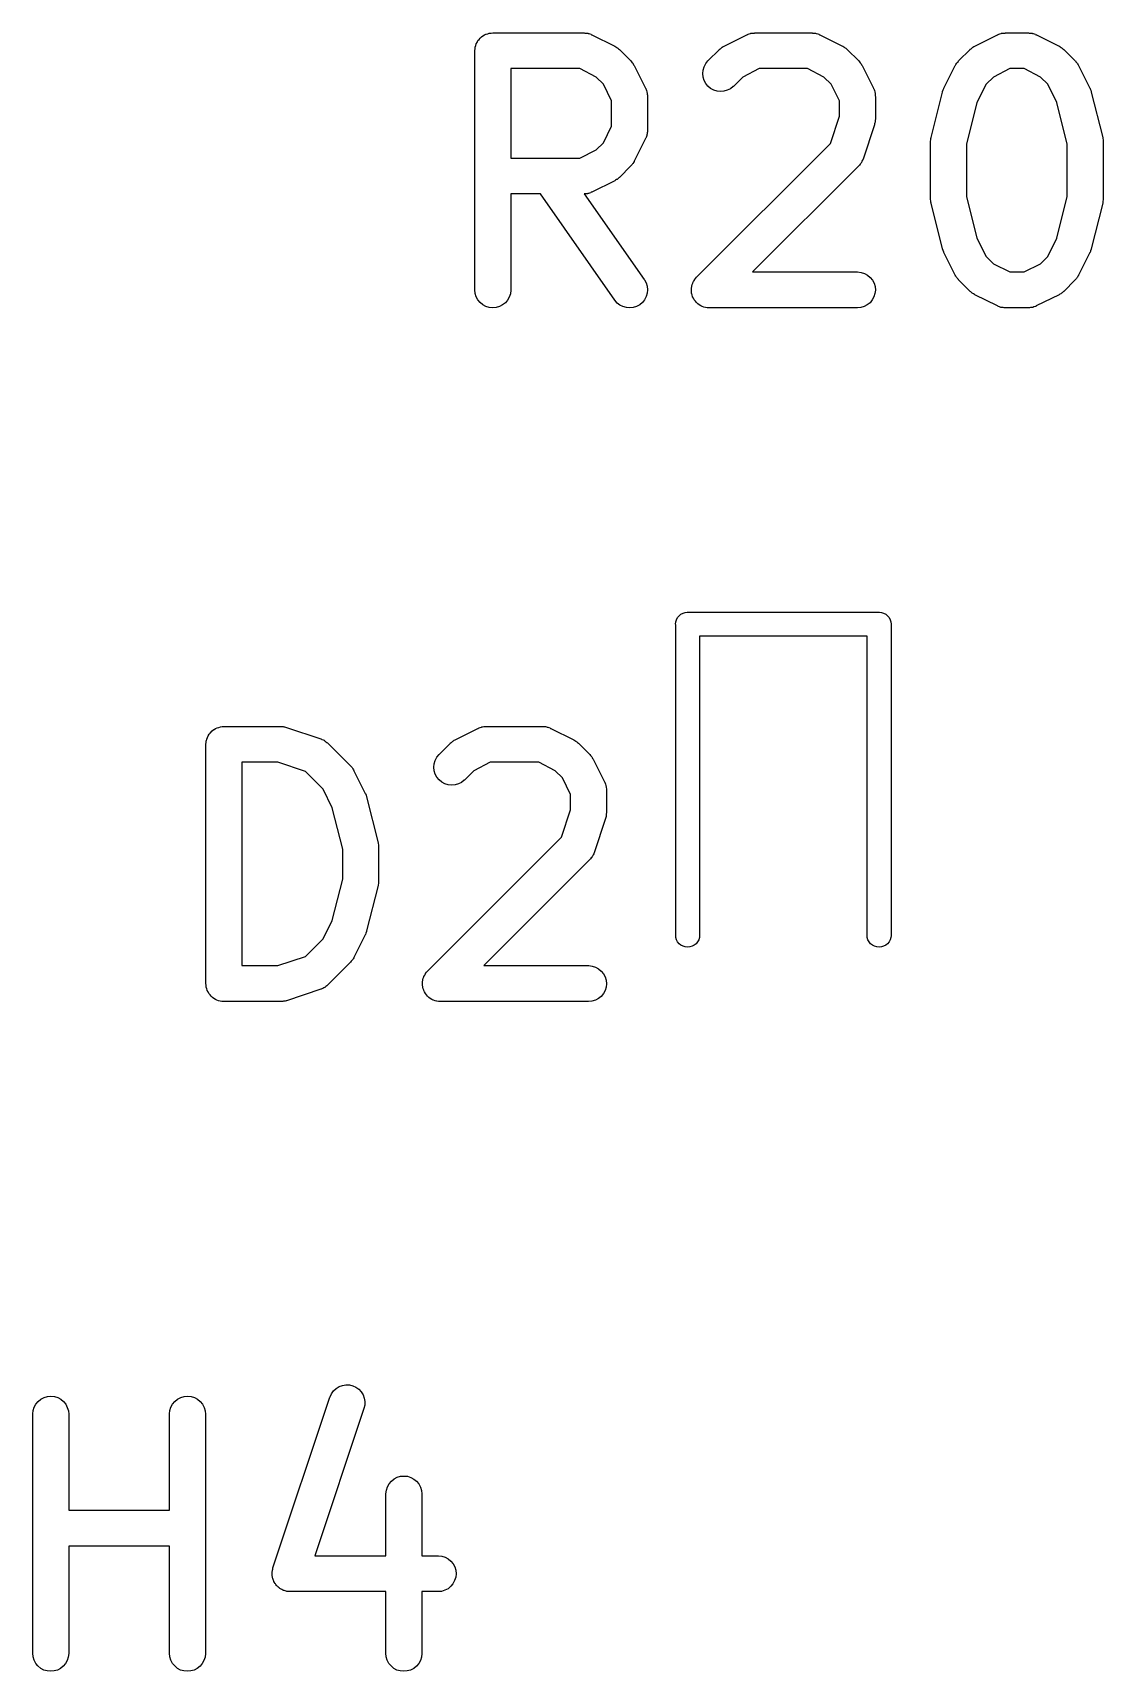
# Model space of a CAD drawing. Extents: x 40 to 70, y -130 to -60.
# Drawn here: x 44.16 to 48.64, y -121.43 to -114.58 of the extents above; entities that cross this region are included whole.
import ezdxf

# ---------------------------------------------------------------- set-up
doc = ezdxf.new("R2010")
doc.units = 0
doc.layers.add('BLACK', color=7, linetype='CONTINUOUS')

msp = doc.modelspace()

# ---------------------------------------------------------------- linework, layer by layer
at = {"layer": 'BLACK', "linetype": 'CONTINUOUS'}
for p, q in [((46.0284, -114.605), (46.0329, -114.599)), ((46.0329, -114.599), (46.0331, -114.599)), ((46.0331, -114.599), (46.0332, -114.599)), ((46.0332, -114.599), (46.0387, -114.594)), ((46.0387, -114.594), (46.0442, -114.59)), ((46.0442, -114.59), (46.0444, -114.59)), ((46.0444, -114.59), (46.0446, -114.59)), ((46.0446, -114.59), (46.0509, -114.586)), ((46.0509, -114.586), (46.0571, -114.583)), ((46.0571, -114.583), (46.0574, -114.583)), ((46.0574, -114.583), (46.0576, -114.583)), ((46.0576, -114.583), (46.0644, -114.581)), ((46.0644, -114.581), (46.0711, -114.579)), ((46.0711, -114.579), (46.0714, -114.579)), ((46.0714, -114.579), (46.0717, -114.579)), ((46.0717, -114.579), (46.0787, -114.578)), ((46.0787, -114.578), (46.0857, -114.577)), ((46.0857, -114.577), (46.4667, -114.577)), ((46.4667, -114.577), (46.4677, -114.577)), ((46.4677, -114.577), (46.4699, -114.578)), ((46.4699, -114.578), (46.4721, -114.578)), ((46.4721, -114.578), (46.4772, -114.578)), ((46.4772, -114.578), (46.4823, -114.579)), ((46.4823, -114.579), (46.4844, -114.58)), ((46.4844, -114.58), (46.4865, -114.58)), ((46.4865, -114.58), (46.4913, -114.582)), ((46.4913, -114.582), (46.4962, -114.583)), ((46.4962, -114.583), (46.4981, -114.585)), ((46.4981, -114.585), (46.5002, -114.585)), ((46.5002, -114.585), (46.5954, -114.633)), ((47.0522, -114.633), (47.1474, -114.585)), ((47.1474, -114.585), (47.1484, -114.585)), ((47.1484, -114.585), (47.1504, -114.584)), ((47.1504, -114.584), (47.1524, -114.583)), ((47.1524, -114.583), (47.1573, -114.582)), ((47.1573, -114.582), (47.1621, -114.58)), ((47.1621, -114.58), (47.1643, -114.579)), ((47.1643, -114.579), (47.1664, -114.579)), ((47.1664, -114.579), (47.1715, -114.578)), ((47.1715, -114.578), (47.1765, -114.578)), ((47.1765, -114.578), (47.1788, -114.578)), ((47.1788, -114.578), (47.181, -114.577)), ((47.181, -114.577), (47.419, -114.577)), ((47.419, -114.577), (47.4201, -114.577)), ((47.4201, -114.577), (47.4223, -114.578)), ((47.4223, -114.578), (47.4245, -114.578)), ((47.4245, -114.578), (47.4296, -114.578)), ((47.4296, -114.578), (47.4346, -114.579)), ((47.4346, -114.579), (47.4367, -114.58)), ((47.4367, -114.58), (47.4389, -114.58)), ((47.4389, -114.58), (47.4437, -114.582)), ((47.4437, -114.582), (47.4486, -114.583)), ((47.4486, -114.583), (47.4505, -114.585)), ((47.4505, -114.585), (47.4526, -114.585)), ((47.4526, -114.585), (47.5478, -114.633)), ((48.0998, -114.633), (48.195, -114.585)), ((48.195, -114.585), (48.196, -114.585)), ((48.196, -114.585), (48.198, -114.584)), ((48.198, -114.584), (48.2, -114.583)), ((48.2, -114.583), (48.2049, -114.582)), ((48.2049, -114.582), (48.2097, -114.58)), ((48.2097, -114.58), (48.2119, -114.579)), ((48.2119, -114.579), (48.214, -114.579)), ((48.214, -114.579), (48.2191, -114.578)), ((48.2191, -114.578), (48.2242, -114.578)), ((48.2242, -114.578), (48.2264, -114.578)), ((48.2264, -114.578), (48.2286, -114.577)), ((48.2286, -114.577), (48.3238, -114.577)), ((48.3238, -114.577), (48.3249, -114.577)), ((48.3249, -114.577), (48.3271, -114.578)), ((48.3271, -114.578), (48.3293, -114.578)), ((48.3293, -114.578), (48.3343, -114.578)), ((48.3343, -114.578), (48.3394, -114.579)), ((48.3394, -114.579), (48.3415, -114.58)), ((48.3415, -114.58), (48.3437, -114.58)), ((48.3437, -114.58), (48.3485, -114.582)), ((48.3485, -114.582), (48.3534, -114.583)), ((48.3534, -114.583), (48.3553, -114.585)), ((48.3553, -114.585), (48.3574, -114.585)), ((48.3574, -114.585), (48.4526, -114.633)), ((46.0107, -114.651), (46.0115, -114.644)), ((46.0107, -114.652), (46.0107, -114.651)), ((46.0107, -115.652), (46.0107, -114.652)), ((46.0107, -114.652), (46.0107, -114.652)), ((46.0107, -114.652), (46.0107, -114.652)), ((46.0107, -114.652), (46.0107, -114.652)), ((46.0115, -114.644), (46.0122, -114.637)), ((46.0122, -114.637), (46.0123, -114.637)), ((46.0123, -114.637), (46.0124, -114.637)), ((46.0124, -114.637), (46.0145, -114.63)), ((46.0145, -114.63), (46.0166, -114.623)), ((46.0166, -114.623), (46.0167, -114.623)), ((46.0167, -114.623), (46.0168, -114.623)), ((46.0168, -114.623), (46.0202, -114.617)), ((46.0202, -114.617), (46.0235, -114.61)), ((46.0235, -114.61), (46.0237, -114.61)), ((46.0237, -114.61), (46.0238, -114.61)), ((46.0238, -114.61), (46.0284, -114.605)), ((46.5954, -114.633), (46.5964, -114.633)), ((46.5964, -114.633), (46.5999, -114.636)), ((46.5999, -114.636), (46.6036, -114.638)), ((46.6036, -114.638), (46.606, -114.64)), ((46.606, -114.64), (46.6087, -114.641)), ((46.6087, -114.641), (46.6117, -114.644)), ((46.6117, -114.644), (46.6149, -114.647)), ((46.6149, -114.647), (46.6626, -114.695)), ((46.9851, -114.695), (47.0327, -114.647)), ((47.0327, -114.647), (47.0334, -114.646)), ((47.0334, -114.646), (47.0367, -114.644)), ((47.0367, -114.644), (47.0398, -114.641)), ((47.0398, -114.641), (47.0424, -114.639)), ((47.0424, -114.639), (47.0449, -114.637)), ((47.0449, -114.637), (47.0486, -114.635)), ((47.0486, -114.635), (47.0522, -114.633)), ((47.5478, -114.633), (47.5488, -114.633)), ((47.5488, -114.633), (47.5523, -114.636)), ((47.5523, -114.636), (47.556, -114.638)), ((47.556, -114.638), (47.5584, -114.64)), ((47.5584, -114.64), (47.561, -114.641)), ((47.561, -114.641), (47.5641, -114.644)), ((47.5641, -114.644), (47.5673, -114.647)), ((47.5673, -114.647), (47.6149, -114.695)), ((48.0327, -114.695), (48.0803, -114.647)), ((48.0803, -114.647), (48.081, -114.646)), ((48.081, -114.646), (48.0843, -114.644)), ((48.0843, -114.644), (48.0874, -114.641)), ((48.0874, -114.641), (48.09, -114.639)), ((48.09, -114.639), (48.0925, -114.637)), ((48.0925, -114.637), (48.0962, -114.635)), ((48.0962, -114.635), (48.0998, -114.633)), ((48.4526, -114.633), (48.4535, -114.633)), ((48.4535, -114.633), (48.4571, -114.636)), ((48.4571, -114.636), (48.4608, -114.638)), ((48.4608, -114.638), (48.4632, -114.64)), ((48.4632, -114.64), (48.4658, -114.641)), ((48.4658, -114.641), (48.4688, -114.644)), ((48.4688, -114.644), (48.4721, -114.647)), ((48.4721, -114.647), (48.5197, -114.695)), ((46.1607, -114.727), (46.1607, -115.101)), ((46.449, -114.727), (46.1607, -114.727)), ((46.5175, -114.762), (46.449, -114.727)), ((46.6626, -114.695), (46.6633, -114.695)), ((46.6633, -114.695), (46.6659, -114.699)), ((46.6659, -114.699), (46.6688, -114.702)), ((46.6688, -114.702), (46.6705, -114.704)), ((46.6705, -114.704), (46.6724, -114.707)), ((46.6724, -114.707), (46.6744, -114.711)), ((46.6744, -114.711), (46.6766, -114.714)), ((46.6766, -114.714), (46.7242, -114.809)), ((46.9631, -114.747), (46.9646, -114.733)), ((46.9646, -114.733), (46.9689, -114.719)), ((46.9689, -114.719), (46.9758, -114.706)), ((46.9758, -114.706), (46.9851, -114.695)), ((47.1987, -114.727), (47.1301, -114.762)), ((47.4013, -114.727), (47.1987, -114.727)), ((47.4699, -114.762), (47.4013, -114.727)), ((47.6149, -114.695), (47.6157, -114.695)), ((47.6157, -114.695), (47.6183, -114.699)), ((47.6183, -114.699), (47.6212, -114.702)), ((47.6212, -114.702), (47.6229, -114.704)), ((47.6229, -114.704), (47.6248, -114.707)), ((47.6248, -114.707), (47.6267, -114.711)), ((47.6267, -114.711), (47.629, -114.714)), ((47.629, -114.714), (47.6766, -114.809)), ((47.971, -114.809), (48.0186, -114.714)), ((48.0186, -114.714), (48.0191, -114.713)), ((48.0191, -114.713), (48.0214, -114.71)), ((48.0214, -114.71), (48.0234, -114.706)), ((48.0234, -114.706), (48.0254, -114.703)), ((48.0254, -114.703), (48.0271, -114.701)), ((48.0271, -114.701), (48.03, -114.698)), ((48.03, -114.698), (48.0327, -114.695)), ((48.2463, -114.727), (48.1778, -114.762)), ((48.3061, -114.727), (48.2463, -114.727)), ((48.3746, -114.762), (48.3061, -114.727)), ((48.5197, -114.695), (48.5204, -114.695)), ((48.5204, -114.695), (48.5231, -114.699)), ((48.5231, -114.699), (48.526, -114.702)), ((48.526, -114.702), (48.5276, -114.704)), ((48.5276, -114.704), (48.5296, -114.707)), ((48.5296, -114.707), (48.5315, -114.711)), ((48.5315, -114.711), (48.5337, -114.714)), ((48.5337, -114.714), (48.5814, -114.809)), ((46.5479, -114.792), (46.5175, -114.762)), ((46.5821, -114.861), (46.5479, -114.792)), ((46.9645, -114.762), (46.9631, -114.747)), ((46.9687, -114.776), (46.9645, -114.762)), ((46.9755, -114.789), (46.9687, -114.776)), ((46.9847, -114.8), (46.9755, -114.789)), ((46.9959, -114.81), (46.9847, -114.8)), ((47.0904, -114.801), (47.0789, -114.811)), ((47.0911, -114.801), (47.0904, -114.801)), ((47.1301, -114.762), (47.0911, -114.801)), ((47.5003, -114.792), (47.4699, -114.762)), ((47.5345, -114.861), (47.5003, -114.792)), ((48.1474, -114.792), (48.1089, -114.869)), ((48.1778, -114.762), (48.1474, -114.792)), ((48.405, -114.792), (48.3746, -114.762)), ((48.4435, -114.869), (48.405, -114.792)), ((46.5821, -114.968), (46.5821, -114.861)), ((46.7242, -114.809), (46.7247, -114.81)), ((46.7247, -114.81), (46.7254, -114.812)), ((46.7254, -114.812), (46.7265, -114.814)), ((46.7265, -114.814), (46.728, -114.819)), ((46.728, -114.819), (46.7297, -114.824)), ((46.7297, -114.824), (46.7301, -114.826)), ((46.7301, -114.826), (46.7307, -114.828)), ((46.7307, -114.828), (46.7312, -114.833)), ((46.7312, -114.833), (46.732, -114.838)), ((46.732, -114.838), (46.7319, -114.841)), ((46.7319, -114.841), (46.7321, -114.843)), ((46.7321, -114.843), (46.7321, -114.986)), ((47.0088, -114.817), (46.9959, -114.81)), ((47.0228, -114.821), (47.0088, -114.817)), ((47.0373, -114.823), (47.0228, -114.821)), ((47.0519, -114.821), (47.0373, -114.823)), ((47.0659, -114.817), (47.0519, -114.821)), ((47.0789, -114.811), (47.0659, -114.817)), ((47.5345, -114.926), (47.5345, -114.861)), ((47.6766, -114.809), (47.6771, -114.81)), ((47.6771, -114.81), (47.6778, -114.812)), ((47.6778, -114.812), (47.6789, -114.814)), ((47.6789, -114.814), (47.6803, -114.819)), ((47.6803, -114.819), (47.6821, -114.824)), ((47.6821, -114.824), (47.6825, -114.826)), ((47.6825, -114.826), (47.6831, -114.828)), ((47.6831, -114.828), (47.6836, -114.833)), ((47.6836, -114.833), (47.6844, -114.838)), ((47.6844, -114.838), (47.6843, -114.841)), ((47.6843, -114.841), (47.6845, -114.843)), ((47.6845, -114.843), (47.6845, -114.938)), ((47.9177, -115.015), (47.9653, -114.825)), ((47.9653, -114.825), (47.9656, -114.824)), ((47.9656, -114.824), (47.9657, -114.823)), ((47.9657, -114.823), (47.9658, -114.823)), ((47.9658, -114.823), (47.9683, -114.816)), ((47.9683, -114.816), (47.9707, -114.81)), ((47.9707, -114.81), (47.9709, -114.81)), ((47.9709, -114.81), (47.971, -114.809)), ((48.1089, -114.869), (48.0655, -115.043)), ((48.4869, -115.043), (48.4435, -114.869)), ((48.5814, -114.809), (48.5818, -114.81)), ((48.5818, -114.81), (48.5819, -114.811)), ((48.5819, -114.811), (48.5821, -114.811)), ((48.5821, -114.811), (48.5845, -114.817)), ((48.5845, -114.817), (48.5869, -114.824)), ((48.5869, -114.824), (48.5869, -114.824)), ((48.5869, -114.824), (48.587, -114.825)), ((48.587, -114.825), (48.6347, -115.015)), ((47.4964, -115.04), (47.5345, -114.926)), ((47.684, -114.943), (47.6839, -114.948)), ((47.6845, -114.939), (47.684, -114.943)), ((47.6845, -114.938), (47.6845, -114.939)), ((46.5479, -115.037), (46.5821, -114.968)), ((46.7276, -115.01), (46.7261, -115.015)), ((46.7295, -115.006), (46.7276, -115.01)), ((46.7298, -115.003), (46.7295, -115.006)), ((46.7305, -115.001), (46.7298, -115.003)), ((46.7311, -114.996), (46.7305, -115.001)), ((46.7319, -114.991), (46.7311, -114.996)), ((46.7321, -114.987), (46.7319, -114.989)), ((46.7319, -114.989), (46.7319, -114.991)), ((46.7321, -114.986), (46.7321, -114.987)), ((47.6807, -114.962), (47.6331, -115.105)), ((47.6816, -114.958), (47.6807, -114.962)), ((47.6829, -114.954), (47.6816, -114.958)), ((47.6832, -114.951), (47.6829, -114.954)), ((47.6839, -114.948), (47.6832, -114.951)), ((46.449, -115.101), (46.5175, -115.067)), ((46.5175, -115.067), (46.5479, -115.037)), ((46.7242, -115.019), (46.6766, -115.114)), ((46.725, -115.017), (46.7242, -115.019)), ((46.7261, -115.015), (46.725, -115.017)), ((46.9374, -115.599), (47.4964, -115.04)), ((47.9155, -115.032), (47.9156, -115.031)), ((47.9155, -115.033), (47.9155, -115.032)), ((47.9155, -115.271), (47.9155, -115.033)), ((47.9156, -115.03), (47.9164, -115.024)), ((47.9156, -115.031), (47.9156, -115.03)), ((47.9164, -115.024), (47.9171, -115.018)), ((47.9171, -115.018), (47.9175, -115.016)), ((47.9175, -115.016), (47.9177, -115.015)), ((48.0655, -115.043), (48.0655, -115.262)), ((48.4869, -115.262), (48.4869, -115.043)), ((48.6347, -115.015), (48.6349, -115.016)), ((48.6349, -115.016), (48.6351, -115.017)), ((48.6351, -115.017), (48.6355, -115.019)), ((48.6355, -115.019), (48.6361, -115.025)), ((48.6361, -115.025), (48.6369, -115.031)), ((48.6369, -115.031), (48.6368, -115.032)), ((48.6368, -115.032), (48.6369, -115.033)), ((48.6369, -115.033), (48.6369, -115.271)), ((46.1607, -115.101), (46.449, -115.101)), ((46.6626, -115.134), (46.6149, -115.182)), ((46.6652, -115.131), (46.6626, -115.134)), ((46.6682, -115.128), (46.6652, -115.131)), ((46.6699, -115.125), (46.6682, -115.128)), ((46.6718, -115.123), (46.6699, -115.125)), ((46.6738, -115.119), (46.6718, -115.123)), ((46.6761, -115.115), (46.6738, -115.119)), ((46.6766, -115.114), (46.6761, -115.115)), ((47.6149, -115.134), (47.1715, -115.577)), ((47.6163, -115.132), (47.6149, -115.134)), ((47.618, -115.131), (47.6163, -115.132)), ((47.621, -115.127), (47.618, -115.131)), ((47.6242, -115.123), (47.621, -115.127)), ((47.6253, -115.121), (47.6242, -115.123)), ((47.6266, -115.119), (47.6253, -115.121)), ((47.6287, -115.114), (47.6266, -115.119)), ((47.6311, -115.11), (47.6287, -115.114)), ((47.6318, -115.108), (47.6311, -115.11)), ((47.6327, -115.106), (47.6318, -115.108)), ((47.6331, -115.105), (47.6327, -115.106)), ((46.5954, -115.196), (46.5002, -115.243)), ((46.599, -115.193), (46.5954, -115.196)), ((46.6028, -115.191), (46.599, -115.193)), ((46.6052, -115.19), (46.6028, -115.191)), ((46.6078, -115.188), (46.6052, -115.19)), ((46.6109, -115.185), (46.6078, -115.188)), ((46.6142, -115.182), (46.6109, -115.185)), ((46.6149, -115.182), (46.6142, -115.182)), ((46.2848, -115.251), (46.1607, -115.251)), ((46.1607, -115.251), (46.1607, -115.652)), ((46.5957, -115.695), (46.2848, -115.251)), ((46.4689, -115.251), (46.4678, -115.251)), ((46.4678, -115.251), (46.7186, -115.609)), ((46.4711, -115.251), (46.4689, -115.251)), ((46.4761, -115.25), (46.4711, -115.251)), ((46.4812, -115.25), (46.4761, -115.25)), ((46.4834, -115.249), (46.4812, -115.25)), ((46.4855, -115.249), (46.4834, -115.249)), ((46.4903, -115.247), (46.4855, -115.249)), ((46.4952, -115.246), (46.4903, -115.247)), ((46.4972, -115.244), (46.4952, -115.246)), ((46.4993, -115.244), (46.4972, -115.244)), ((46.5002, -115.243), (46.4993, -115.244)), ((47.9156, -115.273), (47.9155, -115.271)), ((47.9155, -115.274), (47.9156, -115.273)), ((47.9163, -115.28), (47.9155, -115.274)), ((47.9169, -115.286), (47.9163, -115.28)), ((48.0655, -115.262), (48.1089, -115.436)), ((48.4435, -115.436), (48.4869, -115.262)), ((48.6359, -115.281), (48.6353, -115.287)), ((48.6368, -115.275), (48.6359, -115.281)), ((48.6369, -115.272), (48.6367, -115.274)), ((48.6367, -115.274), (48.6368, -115.275)), ((48.6369, -115.271), (48.6369, -115.272)), ((47.9173, -115.287), (47.9169, -115.286)), ((47.9175, -115.289), (47.9173, -115.287)), ((47.9177, -115.29), (47.9175, -115.289)), ((47.9653, -115.48), (47.9177, -115.29)), ((48.6347, -115.29), (48.587, -115.48)), ((48.6349, -115.288), (48.6347, -115.29)), ((48.6353, -115.287), (48.6349, -115.288)), ((47.9655, -115.48), (47.9653, -115.48)), ((47.9655, -115.481), (47.9655, -115.48)), ((47.9679, -115.487), (47.9655, -115.481)), ((47.9703, -115.494), (47.9679, -115.487)), ((48.1089, -115.436), (48.1474, -115.513)), ((48.405, -115.513), (48.4435, -115.436)), ((48.5841, -115.488), (48.5817, -115.495)), ((48.5866, -115.482), (48.5841, -115.488)), ((48.5867, -115.481), (48.5866, -115.482)), ((48.5868, -115.481), (48.5867, -115.481)), ((48.587, -115.48), (48.5868, -115.481)), ((47.9704, -115.494), (47.9703, -115.494)), ((47.9706, -115.495), (47.9704, -115.494)), ((47.971, -115.495), (47.9706, -115.495)), ((48.0186, -115.591), (47.971, -115.495)), ((48.1474, -115.513), (48.1778, -115.543)), ((48.1778, -115.543), (48.2463, -115.577)), ((48.3061, -115.577), (48.3746, -115.543)), ((48.3746, -115.543), (48.405, -115.513)), ((48.5814, -115.495), (48.5337, -115.591)), ((48.5815, -115.495), (48.5814, -115.495)), ((48.5817, -115.495), (48.5815, -115.495)), ((46.7186, -115.609), (46.7192, -115.61)), ((46.7192, -115.61), (46.7262, -115.623)), ((46.7262, -115.623), (46.7306, -115.637)), ((46.9192, -115.63), (46.9212, -115.624)), ((46.9212, -115.624), (46.9213, -115.623)), ((46.9213, -115.623), (46.9248, -115.617)), ((46.9213, -115.623), (46.9213, -115.623)), ((46.9248, -115.617), (46.9282, -115.611)), ((46.9282, -115.611), (46.9283, -115.61)), ((46.9282, -115.611), (46.9282, -115.611)), ((46.9283, -115.61), (46.9329, -115.605)), ((46.9329, -115.605), (46.9374, -115.599)), ((47.1715, -115.577), (47.6095, -115.577)), ((47.6095, -115.577), (47.6106, -115.577)), ((47.6106, -115.577), (47.6251, -115.579)), ((47.6251, -115.579), (47.6391, -115.583)), ((47.6391, -115.583), (47.6519, -115.59)), ((47.6519, -115.59), (47.6631, -115.6)), ((47.6631, -115.6), (47.6723, -115.611)), ((47.6723, -115.611), (47.6791, -115.624)), ((47.6791, -115.624), (47.6832, -115.638)), ((48.0209, -115.594), (48.0186, -115.591)), ((48.0228, -115.598), (48.0209, -115.594)), ((48.0248, -115.6), (48.0228, -115.598)), ((48.0264, -115.603), (48.0248, -115.6)), ((48.0293, -115.606), (48.0264, -115.603)), ((48.0319, -115.609), (48.0293, -115.606)), ((48.0327, -115.61), (48.0319, -115.609)), ((48.0803, -115.658), (48.0327, -115.61)), ((48.2463, -115.577), (48.3061, -115.577)), ((48.5197, -115.61), (48.4721, -115.658)), ((48.5224, -115.607), (48.5197, -115.61)), ((48.5253, -115.604), (48.5224, -115.607)), ((48.527, -115.601), (48.5253, -115.604)), ((48.529, -115.599), (48.527, -115.601)), ((48.531, -115.595), (48.529, -115.599)), ((48.5333, -115.592), (48.531, -115.595)), ((48.5337, -115.591), (48.5333, -115.592)), ((46.0121, -115.667), (46.0107, -115.652)), ((46.0164, -115.681), (46.0121, -115.667)), ((46.0232, -115.694), (46.0164, -115.681)), ((46.0325, -115.705), (46.0232, -115.694)), ((46.1476, -115.695), (46.1382, -115.706)), ((46.1546, -115.682), (46.1476, -115.695)), ((46.1591, -115.668), (46.1546, -115.682)), ((46.1607, -115.653), (46.1591, -115.668)), ((46.1607, -115.652), (46.1607, -115.653)), ((46.6052, -115.707), (46.5957, -115.695)), ((46.72, -115.693), (46.7109, -115.705)), ((46.7268, -115.68), (46.72, -115.693)), ((46.7309, -115.666), (46.7268, -115.68)), ((46.7306, -115.637), (46.7321, -115.652)), ((46.7321, -115.652), (46.7309, -115.666)), ((46.9155, -115.652), (46.9162, -115.645)), ((46.9162, -115.659), (46.9155, -115.652)), ((46.9155, -115.652), (46.9155, -115.652)), ((46.9155, -115.652), (46.9155, -115.652)), ((46.9162, -115.645), (46.917, -115.638)), ((46.9168, -115.666), (46.9162, -115.659)), ((46.9168, -115.667), (46.9168, -115.666)), ((46.9169, -115.667), (46.9168, -115.667)), ((46.9189, -115.674), (46.9169, -115.667)), ((46.917, -115.637), (46.9192, -115.63)), ((46.917, -115.638), (46.917, -115.637)), ((46.917, -115.637), (46.917, -115.637)), ((46.9209, -115.68), (46.9189, -115.674)), ((46.921, -115.681), (46.9209, -115.68)), ((46.9245, -115.687), (46.921, -115.681)), ((46.921, -115.681), (46.921, -115.681)), ((46.9277, -115.693), (46.9245, -115.687)), ((46.9278, -115.694), (46.9277, -115.693)), ((46.9279, -115.694), (46.9278, -115.694)), ((46.9324, -115.699), (46.9279, -115.694)), ((47.6717, -115.694), (47.6624, -115.706)), ((47.6787, -115.681), (47.6717, -115.694)), ((47.683, -115.667), (47.6787, -115.681)), ((47.6845, -115.653), (47.683, -115.667)), ((47.6832, -115.638), (47.6845, -115.653)), ((48.0836, -115.66), (48.0803, -115.658)), ((48.0866, -115.663), (48.0836, -115.66)), ((48.0892, -115.665), (48.0866, -115.663)), ((48.0916, -115.667), (48.0892, -115.665)), ((48.0953, -115.669), (48.0916, -115.667)), ((48.0989, -115.671), (48.0953, -115.669)), ((48.0998, -115.672), (48.0989, -115.671)), ((48.195, -115.719), (48.0998, -115.672)), ((48.4526, -115.672), (48.3573, -115.719)), ((48.4562, -115.67), (48.4526, -115.672)), ((48.4599, -115.668), (48.4562, -115.67)), ((48.4623, -115.666), (48.4599, -115.668)), ((48.465, -115.664), (48.4623, -115.666)), ((48.468, -115.661), (48.465, -115.664)), ((48.4713, -115.659), (48.468, -115.661)), ((48.4721, -115.658), (48.4713, -115.659)), ((46.0438, -115.715), (46.0325, -115.705)), ((46.0566, -115.722), (46.0438, -115.715)), ((46.0706, -115.726), (46.0566, -115.722)), ((46.0852, -115.727), (46.0706, -115.726)), ((46.0998, -115.726), (46.0852, -115.727)), ((46.1138, -115.722), (46.0998, -115.726)), ((46.1268, -115.715), (46.1138, -115.722)), ((46.1382, -115.706), (46.1268, -115.715)), ((46.6167, -115.716), (46.6052, -115.707)), ((46.6298, -115.722), (46.6167, -115.716)), ((46.6439, -115.726), (46.6298, -115.722)), ((46.6584, -115.727), (46.6439, -115.726)), ((46.673, -115.726), (46.6584, -115.727)), ((46.6869, -115.721), (46.673, -115.726)), ((46.6997, -115.714), (46.6869, -115.721)), ((46.7109, -115.705), (46.6997, -115.714)), ((46.9369, -115.705), (46.9324, -115.699)), ((46.937, -115.705), (46.9369, -115.705)), ((46.9371, -115.705), (46.937, -115.705)), ((46.9426, -115.71), (46.9371, -115.705)), ((46.9481, -115.714), (46.9426, -115.71)), ((46.9482, -115.714), (46.9481, -115.714)), ((46.9483, -115.714), (46.9482, -115.714)), ((46.9547, -115.718), (46.9483, -115.714)), ((46.9609, -115.721), (46.9547, -115.718)), ((46.9611, -115.721), (46.9609, -115.721)), ((46.9612, -115.721), (46.9611, -115.721)), ((46.9681, -115.724), (46.9612, -115.721)), ((46.9749, -115.726), (46.9681, -115.724)), ((46.975, -115.726), (46.9749, -115.726)), ((46.9751, -115.726), (46.975, -115.726)), ((46.9823, -115.727), (46.9751, -115.726)), ((46.9894, -115.727), (46.9823, -115.727)), ((46.9897, -115.727), (46.9894, -115.727)), ((46.9905, -115.727), (46.9897, -115.727)), ((46.9897, -115.727), (46.9897, -115.727)), ((46.9897, -115.727), (46.9897, -115.727)), ((47.6095, -115.727), (46.9905, -115.727)), ((47.6241, -115.726), (47.6095, -115.727)), ((47.6381, -115.722), (47.6241, -115.726)), ((47.651, -115.715), (47.6381, -115.722)), ((47.6624, -115.706), (47.651, -115.715)), ((48.1971, -115.72), (48.195, -115.719)), ((48.199, -115.721), (48.1971, -115.72)), ((48.2039, -115.723), (48.199, -115.721)), ((48.2087, -115.725), (48.2039, -115.723)), ((48.2109, -115.725), (48.2087, -115.725)), ((48.213, -115.726), (48.2109, -115.725)), ((48.2181, -115.726), (48.213, -115.726)), ((48.2231, -115.727), (48.2181, -115.726)), ((48.2253, -115.727), (48.2231, -115.727)), ((48.2275, -115.727), (48.2253, -115.727)), ((48.2286, -115.727), (48.2275, -115.727)), ((48.3238, -115.727), (48.2286, -115.727)), ((48.326, -115.727), (48.3238, -115.727)), ((48.3282, -115.727), (48.326, -115.727)), ((48.3333, -115.726), (48.3282, -115.727)), ((48.3384, -115.726), (48.3333, -115.726)), ((48.3405, -115.725), (48.3384, -115.726)), ((48.3427, -115.725), (48.3405, -115.725)), ((48.3475, -115.723), (48.3427, -115.725)), ((48.3524, -115.722), (48.3475, -115.723)), ((48.3543, -115.721), (48.3524, -115.722)), ((48.3564, -115.72), (48.3543, -115.721)), ((48.3573, -115.719), (48.3564, -115.72)), ((46.8498, -117.05), (46.8507, -117.04)), ((46.85, -117.052), (46.8498, -117.05)), ((46.85, -118.352), (46.85, -117.052)), ((46.8507, -117.04), (46.8536, -117.031)), ((46.8536, -117.031), (46.8582, -117.022)), ((46.8582, -117.022), (46.8645, -117.014)), ((46.8645, -117.014), (46.8721, -117.008)), ((46.8721, -117.008), (46.8808, -117.004)), ((46.8808, -117.004), (46.8902, -117.001)), ((46.8902, -117.001), (46.8976, -117)), ((46.8976, -117), (46.9, -117)), ((46.9, -117), (46.9024, -117)), ((46.9024, -117), (47.6976, -117)), ((47.6976, -117), (47.7, -117)), ((47.7, -117), (47.7024, -117)), ((47.7024, -117), (47.7098, -117.001)), ((47.7098, -117.001), (47.7192, -117.004)), ((47.7192, -117.004), (47.7279, -117.008)), ((47.7279, -117.008), (47.7355, -117.014)), ((47.7355, -117.014), (47.7418, -117.022)), ((47.7418, -117.022), (47.7464, -117.031)), ((47.7464, -117.031), (47.7493, -117.04)), ((47.7493, -117.04), (47.7502, -117.05)), ((47.7502, -117.05), (47.75, -117.052)), ((47.75, -117.052), (47.75, -118.352)), ((47.65, -117.1), (46.95, -117.1)), ((46.95, -117.1), (46.95, -118.352)), ((47.65, -118.352), (47.65, -117.1)), ((44.9549, -117.478), (44.9619, -117.477)), ((44.9619, -117.477), (45.2, -117.477)), ((45.2, -117.477), (45.201, -117.477)), ((45.201, -117.477), (45.2052, -117.478)), ((46.0549, -117.478), (46.0571, -117.477)), ((46.0571, -117.477), (46.2952, -117.477)), ((46.2952, -117.477), (46.2963, -117.477)), ((46.2963, -117.477), (46.2985, -117.478)), ((44.8869, -117.551), (44.8877, -117.544)), ((44.8877, -117.544), (44.8884, -117.537)), ((44.8884, -117.537), (44.8885, -117.537)), ((44.8885, -117.537), (44.8907, -117.53)), ((44.8885, -117.537), (44.8885, -117.537)), ((44.8907, -117.53), (44.8928, -117.523)), ((44.8928, -117.523), (44.8929, -117.523)), ((44.8929, -117.523), (44.893, -117.523)), ((44.893, -117.523), (44.8964, -117.517)), ((44.8964, -117.517), (44.8997, -117.51)), ((44.8997, -117.51), (44.8999, -117.51)), ((44.8999, -117.51), (44.9, -117.51)), ((44.9, -117.51), (44.9046, -117.505)), ((44.9046, -117.505), (44.9091, -117.499)), ((44.9091, -117.499), (44.9093, -117.499)), ((44.9093, -117.499), (44.9094, -117.499)), ((44.9094, -117.499), (44.9149, -117.494)), ((44.9149, -117.494), (44.9204, -117.49)), ((44.9204, -117.49), (44.9206, -117.49)), ((44.9206, -117.49), (44.9208, -117.49)), ((44.9208, -117.49), (44.9271, -117.486)), ((44.9271, -117.486), (44.9333, -117.483)), ((44.9333, -117.483), (44.9336, -117.483)), ((44.9336, -117.483), (44.9338, -117.483)), ((44.9338, -117.483), (44.9406, -117.481)), ((44.9406, -117.481), (44.9473, -117.479)), ((44.9473, -117.479), (44.9476, -117.479)), ((44.9476, -117.479), (44.9478, -117.479)), ((44.9478, -117.479), (44.9549, -117.478)), ((45.2052, -117.478), (45.2094, -117.478)), ((45.2094, -117.478), (45.2125, -117.479)), ((45.2125, -117.479), (45.2156, -117.479)), ((45.2156, -117.479), (45.2196, -117.48)), ((45.2196, -117.48), (45.2237, -117.481)), ((45.2237, -117.481), (45.3666, -117.529)), ((45.3666, -117.529), (45.3676, -117.529)), ((45.3676, -117.529), (45.3696, -117.53)), ((45.3696, -117.53), (45.3717, -117.531)), ((45.3717, -117.531), (45.3762, -117.533)), ((45.3762, -117.533), (45.3808, -117.535)), ((45.3808, -117.535), (45.3826, -117.537)), ((45.3826, -117.537), (45.3846, -117.538)), ((45.3846, -117.538), (45.3885, -117.541)), ((45.3885, -117.541), (45.3927, -117.544)), ((45.3927, -117.544), (45.3942, -117.546)), ((45.3942, -117.546), (45.3959, -117.547)), ((45.9089, -117.547), (45.9096, -117.546)), ((45.9096, -117.546), (45.9129, -117.544)), ((45.9129, -117.544), (45.916, -117.541)), ((45.916, -117.541), (45.9186, -117.539)), ((45.9186, -117.539), (45.9211, -117.537)), ((45.9211, -117.537), (45.9248, -117.535)), ((45.9248, -117.535), (45.9284, -117.533)), ((45.9284, -117.533), (46.0236, -117.485)), ((46.0236, -117.485), (46.0245, -117.485)), ((46.0245, -117.485), (46.0266, -117.484)), ((46.0266, -117.484), (46.0286, -117.483)), ((46.0286, -117.483), (46.0335, -117.482)), ((46.0335, -117.482), (46.0383, -117.48)), ((46.0383, -117.48), (46.0405, -117.479)), ((46.0405, -117.479), (46.0426, -117.479)), ((46.0426, -117.479), (46.0477, -117.478)), ((46.0477, -117.478), (46.0527, -117.478)), ((46.0527, -117.478), (46.0549, -117.478)), ((46.2985, -117.478), (46.3007, -117.478)), ((46.3007, -117.478), (46.3057, -117.478)), ((46.3057, -117.478), (46.3108, -117.479)), ((46.3108, -117.479), (46.3129, -117.48)), ((46.3129, -117.48), (46.3151, -117.48)), ((46.3151, -117.48), (46.3199, -117.482)), ((46.3199, -117.482), (46.3248, -117.483)), ((46.3248, -117.483), (46.3267, -117.485)), ((46.3267, -117.485), (46.3288, -117.485)), ((46.3288, -117.485), (46.424, -117.533)), ((46.424, -117.533), (46.425, -117.533)), ((46.425, -117.533), (46.4285, -117.536)), ((46.4285, -117.536), (46.4322, -117.538)), ((46.4322, -117.538), (46.4346, -117.54)), ((46.4346, -117.54), (46.4372, -117.541)), ((46.4372, -117.541), (46.4403, -117.544)), ((46.4403, -117.544), (46.4435, -117.547)), ((44.8869, -117.552), (44.8869, -117.551)), ((44.8869, -118.552), (44.8869, -117.552)), ((44.8869, -117.552), (44.8869, -117.552)), ((44.8869, -117.552), (44.8869, -117.552)), ((44.8869, -117.552), (44.8869, -117.552)), ((45.3959, -117.547), (45.4911, -117.642)), ((45.845, -117.619), (45.852, -117.606)), ((45.852, -117.606), (45.8613, -117.595)), ((45.8613, -117.595), (45.9089, -117.547)), ((46.4435, -117.547), (46.4911, -117.595)), ((46.4911, -117.595), (46.4919, -117.595)), ((46.4919, -117.595), (46.4945, -117.599)), ((46.4945, -117.599), (46.4974, -117.602)), ((46.4974, -117.602), (46.499, -117.604)), ((46.499, -117.604), (46.501, -117.607)), ((46.501, -117.607), (46.5029, -117.611)), ((46.5029, -117.611), (46.5052, -117.614)), ((46.5052, -117.614), (46.5528, -117.709)), ((45.0369, -117.627), (45.0369, -118.477)), ((45.1878, -117.627), (45.0369, -117.627)), ((45.3023, -117.666), (45.1878, -117.627)), ((45.3765, -117.74), (45.3023, -117.666)), ((45.4911, -117.642), (45.4919, -117.643)), ((45.4919, -117.643), (45.4945, -117.646)), ((45.4945, -117.646), (45.4974, -117.649)), ((45.4974, -117.649), (45.499, -117.652)), ((45.499, -117.652), (45.501, -117.654)), ((45.501, -117.654), (45.5029, -117.658)), ((45.5029, -117.658), (45.5052, -117.662)), ((45.5052, -117.662), (45.5528, -117.757)), ((45.8393, -117.647), (45.8408, -117.633)), ((45.8407, -117.662), (45.8393, -117.647)), ((45.8448, -117.676), (45.8407, -117.662)), ((45.8408, -117.633), (45.845, -117.619)), ((45.8517, -117.689), (45.8448, -117.676)), ((46.0063, -117.662), (45.9673, -117.701)), ((46.0748, -117.627), (46.0063, -117.662)), ((46.2775, -117.627), (46.0748, -117.627)), ((46.346, -117.662), (46.2775, -117.627)), ((46.3765, -117.692), (46.346, -117.662)), ((45.4149, -117.817), (45.3765, -117.74)), ((45.8609, -117.7), (45.8517, -117.689)), ((45.8721, -117.71), (45.8609, -117.7)), ((45.885, -117.717), (45.8721, -117.71)), ((45.8989, -117.721), (45.885, -117.717)), ((45.9135, -117.723), (45.8989, -117.721)), ((45.9281, -117.721), (45.9135, -117.723)), ((45.9421, -117.717), (45.9281, -117.721)), ((45.9551, -117.711), (45.9421, -117.717)), ((45.9666, -117.701), (45.9551, -117.711)), ((45.9673, -117.701), (45.9666, -117.701)), ((46.4107, -117.761), (46.3765, -117.692)), ((46.5528, -117.709), (46.5533, -117.71)), ((46.5533, -117.71), (46.554, -117.712)), ((46.554, -117.712), (46.5551, -117.714)), ((46.5551, -117.714), (46.5565, -117.719)), ((46.5565, -117.719), (46.5583, -117.724)), ((46.5583, -117.724), (46.5586, -117.726)), ((46.5586, -117.726), (46.5593, -117.728)), ((46.5593, -117.728), (46.5598, -117.733)), ((46.5598, -117.733), (46.5606, -117.738)), ((46.5606, -117.738), (46.5605, -117.741)), ((46.5605, -117.741), (46.5607, -117.743)), ((46.5607, -117.743), (46.5607, -117.838)), ((45.4583, -117.99), (45.4149, -117.817)), ((45.5528, -117.757), (45.5533, -117.758)), ((45.5533, -117.758), (45.5534, -117.758)), ((45.5534, -117.758), (45.5536, -117.758)), ((45.5536, -117.758), (45.5559, -117.765)), ((45.5559, -117.765), (45.5583, -117.772)), ((45.5583, -117.772), (45.5584, -117.772)), ((45.5584, -117.772), (45.5585, -117.772)), ((45.5585, -117.772), (45.6061, -117.963)), ((46.4107, -117.826), (46.4107, -117.761)), ((46.3725, -117.94), (46.4107, -117.826)), ((46.5569, -117.862), (46.5092, -118.005)), ((46.5578, -117.858), (46.5569, -117.862)), ((46.5591, -117.854), (46.5578, -117.858)), ((46.5594, -117.851), (46.5591, -117.854)), ((46.5601, -117.848), (46.5594, -117.851)), ((46.5602, -117.843), (46.5601, -117.848)), ((46.5607, -117.839), (46.5602, -117.843)), ((46.5607, -117.838), (46.5607, -117.839)), ((45.8136, -118.499), (46.3725, -117.94)), ((45.4583, -118.115), (45.4583, -117.99)), ((45.6061, -117.963), (45.6063, -117.964)), ((45.6063, -117.964), (45.6065, -117.965)), ((45.6065, -117.965), (45.6069, -117.966)), ((45.6069, -117.966), (45.6075, -117.972)), ((45.6075, -117.972), (45.6083, -117.978)), ((45.6083, -117.978), (45.6082, -117.98)), ((45.6082, -117.98), (45.6083, -117.981)), ((45.6083, -117.981), (45.6083, -118.124)), ((46.5004, -118.023), (46.4972, -118.027)), ((46.5015, -118.021), (46.5004, -118.023)), ((46.5028, -118.019), (46.5015, -118.021)), ((46.5049, -118.014), (46.5028, -118.019)), ((46.5073, -118.01), (46.5049, -118.014)), ((46.508, -118.008), (46.5073, -118.01)), ((46.5089, -118.006), (46.508, -118.008)), ((46.5092, -118.005), (46.5089, -118.006)), ((46.4911, -118.034), (46.0477, -118.477)), ((46.4925, -118.032), (46.4911, -118.034)), ((46.4941, -118.031), (46.4925, -118.032)), ((46.4972, -118.027), (46.4941, -118.031)), ((45.4149, -118.288), (45.4583, -118.115)), ((45.6061, -118.142), (45.5585, -118.332)), ((45.6063, -118.141), (45.6061, -118.142)), ((45.6067, -118.139), (45.6063, -118.141)), ((45.6074, -118.133), (45.6067, -118.139)), ((45.6082, -118.128), (45.6074, -118.133)), ((45.6083, -118.125), (45.6082, -118.126)), ((45.6082, -118.126), (45.6082, -118.128)), ((45.6083, -118.124), (45.6083, -118.125)), ((45.3765, -118.365), (45.4149, -118.288)), ((45.3023, -118.439), (45.3765, -118.365)), ((45.5528, -118.348), (45.5052, -118.443)), ((45.5529, -118.348), (45.5528, -118.348)), ((45.5531, -118.347), (45.5529, -118.348)), ((45.5555, -118.341), (45.5531, -118.347)), ((45.558, -118.334), (45.5555, -118.341)), ((45.5581, -118.334), (45.558, -118.334)), ((45.5582, -118.333), (45.5581, -118.334)), ((45.5585, -118.332), (45.5582, -118.333)), ((46.8507, -118.36), (46.85, -118.352)), ((46.8536, -118.369), (46.8507, -118.36)), ((46.9493, -118.36), (46.9464, -118.369)), ((46.95, -118.352), (46.9493, -118.36)), ((47.6507, -118.36), (47.65, -118.352)), ((47.6536, -118.369), (47.6507, -118.36)), ((47.7493, -118.36), (47.7464, -118.369)), ((47.75, -118.352), (47.7493, -118.36)), ((46.8582, -118.378), (46.8536, -118.369)), ((46.8645, -118.386), (46.8582, -118.378)), ((46.8721, -118.392), (46.8645, -118.386)), ((46.8808, -118.396), (46.8721, -118.392)), ((46.8902, -118.399), (46.8808, -118.396)), ((46.9, -118.4), (46.8902, -118.399)), ((46.9098, -118.399), (46.9, -118.4)), ((46.9192, -118.396), (46.9098, -118.399)), ((46.9279, -118.392), (46.9192, -118.396)), ((46.9355, -118.386), (46.9279, -118.392)), ((46.9418, -118.378), (46.9355, -118.386)), ((46.9464, -118.369), (46.9418, -118.378)), ((47.6582, -118.378), (47.6536, -118.369)), ((47.6645, -118.386), (47.6582, -118.378)), ((47.6721, -118.392), (47.6645, -118.386)), ((47.6808, -118.396), (47.6721, -118.392)), ((47.6902, -118.399), (47.6808, -118.396)), ((47.7, -118.4), (47.6902, -118.399)), ((47.7098, -118.399), (47.7, -118.4)), ((47.7192, -118.396), (47.7098, -118.399)), ((47.7279, -118.392), (47.7192, -118.396)), ((47.7355, -118.386), (47.7279, -118.392)), ((47.7418, -118.378), (47.7355, -118.386)), ((47.7464, -118.369), (47.7418, -118.378)), ((45.0369, -118.477), (45.1878, -118.477)), ((45.1878, -118.477), (45.3023, -118.439)), ((45.4911, -118.463), (45.3959, -118.558)), ((45.4938, -118.459), (45.4911, -118.463)), ((45.4967, -118.456), (45.4938, -118.459)), ((45.4984, -118.454), (45.4967, -118.456)), ((45.5004, -118.451), (45.4984, -118.454)), ((45.5024, -118.448), (45.5004, -118.451)), ((45.5047, -118.444), (45.5024, -118.448)), ((45.5052, -118.443), (45.5047, -118.444)), ((45.8045, -118.51), (45.8091, -118.505)), ((45.8091, -118.505), (45.8136, -118.499)), ((46.0477, -118.477), (46.4857, -118.477)), ((46.4857, -118.477), (46.4868, -118.477)), ((46.4868, -118.477), (46.5013, -118.479)), ((46.5013, -118.479), (46.5153, -118.483)), ((46.5153, -118.483), (46.5281, -118.49)), ((46.5281, -118.49), (46.5393, -118.5)), ((46.5393, -118.5), (46.5485, -118.511)), ((44.8876, -118.559), (44.8869, -118.552)), ((44.8882, -118.566), (44.8876, -118.559)), ((44.8883, -118.567), (44.8882, -118.566)), ((44.8904, -118.574), (44.8883, -118.567)), ((44.8883, -118.567), (44.8883, -118.567)), ((45.3753, -118.572), (45.3707, -118.574)), ((45.3799, -118.57), (45.3753, -118.572)), ((45.3817, -118.569), (45.3799, -118.57)), ((45.3837, -118.568), (45.3817, -118.569)), ((45.3877, -118.564), (45.3837, -118.568)), ((45.3919, -118.562), (45.3877, -118.564)), ((45.3934, -118.56), (45.3919, -118.562)), ((45.3951, -118.559), (45.3934, -118.56)), ((45.3959, -118.558), (45.3951, -118.559)), ((45.7917, -118.552), (45.7924, -118.545)), ((45.7923, -118.559), (45.7917, -118.552)), ((45.7917, -118.552), (45.7917, -118.552)), ((45.7917, -118.552), (45.7917, -118.552)), ((45.793, -118.566), (45.7923, -118.559)), ((45.7924, -118.545), (45.7931, -118.538)), ((45.793, -118.567), (45.793, -118.566)), ((45.7951, -118.574), (45.793, -118.567)), ((45.793, -118.567), (45.793, -118.567)), ((45.7931, -118.538), (45.7932, -118.537)), ((45.7932, -118.537), (45.7953, -118.53)), ((45.7932, -118.537), (45.7932, -118.537)), ((45.7953, -118.53), (45.7974, -118.524)), ((45.7974, -118.524), (45.7975, -118.523)), ((45.7975, -118.523), (45.801, -118.517)), ((45.7975, -118.523), (45.7975, -118.523)), ((45.801, -118.517), (45.8043, -118.511)), ((45.8043, -118.511), (45.8044, -118.511)), ((45.8044, -118.511), (45.8045, -118.51)), ((46.5485, -118.511), (46.5553, -118.524)), ((46.5592, -118.567), (46.5549, -118.581)), ((46.5553, -118.524), (46.5594, -118.538)), ((46.5607, -118.553), (46.5592, -118.567)), ((46.5594, -118.538), (46.5607, -118.553)), ((44.8924, -118.58), (44.8904, -118.574)), ((44.8925, -118.581), (44.8924, -118.58)), ((44.8926, -118.581), (44.8925, -118.581)), ((44.8959, -118.587), (44.8926, -118.581)), ((44.8991, -118.593), (44.8959, -118.587)), ((44.8993, -118.594), (44.8991, -118.593)), ((44.8994, -118.594), (44.8993, -118.594)), ((44.9039, -118.599), (44.8994, -118.594)), ((44.9083, -118.605), (44.9039, -118.599)), ((44.9085, -118.605), (44.9083, -118.605)), ((44.9087, -118.605), (44.9085, -118.605)), ((44.9141, -118.61), (44.9087, -118.605)), ((44.9195, -118.614), (44.9141, -118.61)), ((44.9198, -118.614), (44.9195, -118.614)), ((44.92, -118.615), (44.9198, -118.614)), ((44.9261, -118.618), (44.92, -118.615)), ((44.9324, -118.621), (44.9261, -118.618)), ((44.9326, -118.621), (44.9324, -118.621)), ((44.9328, -118.622), (44.9326, -118.621)), ((44.9396, -118.624), (44.9328, -118.622)), ((44.9463, -118.626), (44.9396, -118.624)), ((44.9466, -118.626), (44.9463, -118.626)), ((44.9468, -118.626), (44.9466, -118.626)), ((44.9538, -118.627), (44.9468, -118.626)), ((44.9609, -118.627), (44.9538, -118.627)), ((44.9614, -118.627), (44.9609, -118.627)), ((44.9619, -118.627), (44.9614, -118.627)), ((44.9614, -118.627), (44.9614, -118.627)), ((44.9614, -118.627), (44.9614, -118.627)), ((45.2, -118.627), (44.9619, -118.627)), ((45.2042, -118.627), (45.2, -118.627)), ((45.2084, -118.627), (45.2042, -118.627)), ((45.2115, -118.626), (45.2084, -118.627)), ((45.2146, -118.626), (45.2115, -118.626)), ((45.2186, -118.625), (45.2146, -118.626)), ((45.2227, -118.624), (45.2186, -118.625)), ((45.2237, -118.624), (45.2227, -118.624)), ((45.3666, -118.576), (45.2237, -118.624)), ((45.3686, -118.575), (45.3666, -118.576)), ((45.3707, -118.574), (45.3686, -118.575)), ((45.7971, -118.58), (45.7951, -118.574)), ((45.7972, -118.581), (45.7971, -118.58)), ((45.8007, -118.587), (45.7972, -118.581)), ((45.7972, -118.581), (45.7972, -118.581)), ((45.8039, -118.593), (45.8007, -118.587)), ((45.804, -118.594), (45.8039, -118.593)), ((45.8041, -118.594), (45.804, -118.594)), ((45.8086, -118.599), (45.8041, -118.594)), ((45.8131, -118.605), (45.8086, -118.599)), ((45.8132, -118.605), (45.8131, -118.605)), ((45.8133, -118.605), (45.8132, -118.605)), ((45.8187, -118.61), (45.8133, -118.605)), ((45.8243, -118.614), (45.8187, -118.61)), ((45.8244, -118.614), (45.8243, -118.614)), ((45.8245, -118.614), (45.8244, -118.614)), ((45.8309, -118.618), (45.8245, -118.614)), ((45.8371, -118.621), (45.8309, -118.618)), ((45.8372, -118.621), (45.8371, -118.621)), ((45.8374, -118.621), (45.8372, -118.621)), ((45.8443, -118.624), (45.8374, -118.621)), ((45.8511, -118.626), (45.8443, -118.624)), ((45.8512, -118.626), (45.8511, -118.626)), ((45.8513, -118.626), (45.8512, -118.626)), ((45.8584, -118.627), (45.8513, -118.626)), ((45.8656, -118.627), (45.8584, -118.627)), ((45.8659, -118.627), (45.8656, -118.627)), ((45.8667, -118.627), (45.8659, -118.627)), ((45.8659, -118.627), (45.8659, -118.627)), ((45.8659, -118.627), (45.8659, -118.627)), ((46.4857, -118.627), (45.8667, -118.627)), ((46.5003, -118.626), (46.4857, -118.627)), ((46.5143, -118.622), (46.5003, -118.626)), ((46.5272, -118.615), (46.5143, -118.622)), ((46.5386, -118.606), (46.5272, -118.615)), ((46.5479, -118.594), (46.5386, -118.606)), ((46.5549, -118.581), (46.5479, -118.594)), ((44.197, -120.29), (44.21, -120.283)), ((44.21, -120.283), (44.224, -120.279)), ((44.224, -120.279), (44.2386, -120.277)), ((44.2386, -120.277), (44.2532, -120.279)), ((44.2532, -120.279), (44.2672, -120.283)), ((44.2672, -120.283), (44.28, -120.29)), ((44.7685, -120.29), (44.7814, -120.283)), ((44.7814, -120.283), (44.7955, -120.279)), ((44.7955, -120.279), (44.81, -120.277)), ((44.81, -120.277), (44.8246, -120.279)), ((44.8246, -120.279), (44.8386, -120.283)), ((44.8386, -120.283), (44.8515, -120.29)), ((45.1669, -120.995), (45.405, -120.281)), ((45.405, -120.281), (45.4054, -120.28)), ((45.4054, -120.28), (45.4115, -120.267)), ((45.4115, -120.267), (45.4201, -120.255)), ((45.4201, -120.255), (45.4309, -120.245)), ((45.4309, -120.245), (45.4434, -120.237)), ((45.4434, -120.237), (45.4571, -120.232)), ((45.4571, -120.232), (45.4715, -120.23)), ((45.4715, -120.23), (45.4862, -120.23)), ((45.4862, -120.23), (45.5004, -120.234)), ((45.5004, -120.234), (45.5137, -120.24)), ((45.5137, -120.24), (45.5256, -120.248)), ((45.5256, -120.248), (45.5356, -120.259)), ((45.5356, -120.259), (45.5434, -120.271)), ((45.5434, -120.271), (45.5486, -120.285)), ((45.5486, -120.285), (45.551, -120.3)), ((44.1631, -120.351), (44.1647, -120.337)), ((44.1631, -120.352), (44.1631, -120.351)), ((44.1631, -121.352), (44.1631, -120.352)), ((44.1647, -120.337), (44.1692, -120.323)), ((44.1692, -120.323), (44.1762, -120.31)), ((44.1762, -120.31), (44.1856, -120.299)), ((44.1856, -120.299), (44.197, -120.29)), ((44.28, -120.29), (44.2913, -120.3)), ((44.2913, -120.3), (44.3006, -120.311)), ((44.3006, -120.311), (44.3074, -120.324)), ((44.3074, -120.324), (44.3117, -120.338)), ((44.3117, -120.338), (44.3131, -120.352)), ((44.3131, -120.352), (44.3131, -120.754)), ((44.7345, -120.351), (44.7362, -120.337)), ((44.7345, -120.352), (44.7345, -120.351)), ((44.7345, -120.754), (44.7345, -120.352)), ((44.7362, -120.337), (44.7406, -120.323)), ((44.7406, -120.323), (44.7476, -120.31)), ((44.7476, -120.31), (44.757, -120.299)), ((44.757, -120.299), (44.7685, -120.29)), ((44.8515, -120.29), (44.8627, -120.3)), ((44.8627, -120.3), (44.872, -120.311)), ((44.872, -120.311), (44.8789, -120.324)), ((44.8789, -120.324), (44.8831, -120.338)), ((44.8831, -120.338), (44.8845, -120.352)), ((44.8845, -120.352), (44.8845, -121.352)), ((45.5473, -120.328), (45.3422, -120.944)), ((45.5506, -120.314), (45.5473, -120.328)), ((45.551, -120.3), (45.5506, -120.314)), ((45.6618, -120.632), (45.6732, -120.623)), ((45.6732, -120.623), (45.6862, -120.616)), ((45.6862, -120.616), (45.7002, -120.612)), ((45.7002, -120.612), (45.7148, -120.611)), ((45.7148, -120.611), (45.7294, -120.612)), ((45.7294, -120.612), (45.7433, -120.617)), ((45.7433, -120.617), (45.7562, -120.624)), ((45.7562, -120.624), (45.7675, -120.633)), ((45.6393, -120.685), (45.6409, -120.67)), ((45.6393, -120.686), (45.6393, -120.685)), ((45.6393, -120.944), (45.6393, -120.686)), ((45.6409, -120.67), (45.6454, -120.656)), ((45.6454, -120.656), (45.6524, -120.643)), ((45.6524, -120.643), (45.6618, -120.632)), ((45.7675, -120.633), (45.7768, -120.644)), ((45.7768, -120.644), (45.7836, -120.657)), ((45.7836, -120.657), (45.7879, -120.671)), ((45.7879, -120.671), (45.7893, -120.686)), ((45.7893, -120.686), (45.7893, -120.944)), ((44.3131, -120.754), (44.7345, -120.754)), ((44.7345, -120.904), (44.3131, -120.904)), ((44.3131, -120.904), (44.3131, -121.352)), ((44.7345, -121.352), (44.7345, -120.904)), ((45.3422, -120.944), (45.6393, -120.944)), ((45.7893, -120.944), (45.8571, -120.944)), ((45.8571, -120.944), (45.8582, -120.944)), ((45.8582, -120.944), (45.8727, -120.946)), ((45.8727, -120.946), (45.8867, -120.95)), ((45.8867, -120.95), (45.8995, -120.957)), ((45.8995, -120.957), (45.9107, -120.967)), ((45.9107, -120.967), (45.9199, -120.978)), ((45.1631, -121.019), (45.1636, -121.014)), ((45.1634, -121.021), (45.1631, -121.019)), ((45.1633, -121.024), (45.1634, -121.021)), ((45.164, -121.029), (45.1633, -121.024)), ((45.1636, -121.014), (45.1637, -121.01)), ((45.1637, -121.01), (45.1643, -121.007)), ((45.1644, -121.033), (45.164, -121.029)), ((45.1643, -121.007), (45.1646, -121.004)), ((45.1652, -121.036), (45.1644, -121.033)), ((45.1646, -121.004), (45.166, -121)), ((45.1657, -121.039), (45.1652, -121.036)), ((45.1673, -121.043), (45.1657, -121.039)), ((45.166, -121), (45.1669, -120.995)), ((45.9199, -120.978), (45.9267, -120.991)), ((45.9306, -121.034), (45.9263, -121.048)), ((45.9267, -120.991), (45.9308, -121.005)), ((45.9321, -121.02), (45.9306, -121.034)), ((45.9308, -121.005), (45.9321, -121.02)), ((45.1686, -121.047), (45.1673, -121.043)), ((45.1699, -121.05), (45.1686, -121.047)), ((45.1709, -121.052), (45.1699, -121.05)), ((45.1733, -121.056), (45.1709, -121.052)), ((45.1753, -121.06), (45.1733, -121.056)), ((45.1771, -121.062), (45.1753, -121.06)), ((45.1786, -121.065), (45.1771, -121.062)), ((45.1817, -121.068), (45.1786, -121.065)), ((45.1845, -121.072), (45.1817, -121.068)), ((45.1867, -121.073), (45.1845, -121.072)), ((45.1887, -121.075), (45.1867, -121.073)), ((45.1923, -121.078), (45.1887, -121.075)), ((45.1957, -121.081), (45.1923, -121.078)), ((45.1982, -121.082), (45.1957, -121.081)), ((45.2006, -121.084), (45.1982, -121.082)), ((45.2046, -121.086), (45.2006, -121.084)), ((45.2085, -121.088), (45.2046, -121.086)), ((45.2113, -121.089), (45.2085, -121.088)), ((45.2139, -121.09), (45.2113, -121.089)), ((45.2182, -121.091), (45.2139, -121.09)), ((45.2225, -121.092), (45.2182, -121.091)), ((45.2253, -121.093), (45.2225, -121.092)), ((45.2281, -121.093), (45.2253, -121.093)), ((45.2326, -121.094), (45.2281, -121.093)), ((45.237, -121.094), (45.2326, -121.094)), ((45.2381, -121.094), (45.237, -121.094)), ((45.6393, -121.094), (45.2381, -121.094)), ((45.6393, -121.352), (45.6393, -121.094)), ((45.8571, -121.094), (45.7893, -121.094)), ((45.7893, -121.094), (45.7893, -121.352)), ((45.8717, -121.093), (45.8571, -121.094)), ((45.8857, -121.088), (45.8717, -121.093)), ((45.8986, -121.082), (45.8857, -121.088)), ((45.91, -121.072), (45.8986, -121.082)), ((45.9193, -121.061), (45.91, -121.072)), ((45.9263, -121.048), (45.9193, -121.061)), ((44.1645, -121.367), (44.1631, -121.352)), ((44.1688, -121.381), (44.1645, -121.367)), ((44.1756, -121.394), (44.1688, -121.381)), ((44.307, -121.382), (44.3, -121.395)), ((44.3115, -121.368), (44.307, -121.382)), ((44.3131, -121.353), (44.3115, -121.368)), ((44.3131, -121.352), (44.3131, -121.353)), ((44.736, -121.367), (44.7345, -121.352)), ((44.7402, -121.381), (44.736, -121.367)), ((44.7471, -121.394), (44.7402, -121.381)), ((44.8785, -121.382), (44.8714, -121.395)), ((44.8829, -121.368), (44.8785, -121.382)), ((44.8845, -121.353), (44.8829, -121.368)), ((44.8845, -121.352), (44.8845, -121.353)), ((45.6407, -121.367), (45.6393, -121.352)), ((45.6449, -121.381), (45.6407, -121.367)), ((45.6518, -121.394), (45.6449, -121.381)), ((45.7832, -121.382), (45.7762, -121.395)), ((45.7876, -121.368), (45.7832, -121.382)), ((45.7893, -121.353), (45.7876, -121.368)), ((45.7893, -121.352), (45.7893, -121.353)), ((44.1849, -121.405), (44.1756, -121.394)), ((44.1962, -121.415), (44.1849, -121.405)), ((44.209, -121.422), (44.1962, -121.415)), ((44.223, -121.426), (44.209, -121.422)), ((44.2376, -121.427), (44.223, -121.426)), ((44.2521, -121.426), (44.2376, -121.427)), ((44.2662, -121.422), (44.2521, -121.426)), ((44.2792, -121.415), (44.2662, -121.422)), ((44.2906, -121.406), (44.2792, -121.415)), ((44.3, -121.395), (44.2906, -121.406)), ((44.7563, -121.405), (44.7471, -121.394)), ((44.7676, -121.415), (44.7563, -121.405)), ((44.7805, -121.422), (44.7676, -121.415)), ((44.7944, -121.426), (44.7805, -121.422)), ((44.809, -121.427), (44.7944, -121.426)), ((44.8236, -121.426), (44.809, -121.427)), ((44.8376, -121.422), (44.8236, -121.426)), ((44.8506, -121.415), (44.8376, -121.422)), ((44.862, -121.406), (44.8506, -121.415)), ((44.8714, -121.395), (44.862, -121.406)), ((45.6611, -121.405), (45.6518, -121.394)), ((45.6723, -121.415), (45.6611, -121.405)), ((45.6852, -121.422), (45.6723, -121.415)), ((45.6992, -121.426), (45.6852, -121.422)), ((45.7138, -121.427), (45.6992, -121.426)), ((45.7283, -121.426), (45.7138, -121.427)), ((45.7424, -121.422), (45.7283, -121.426)), ((45.7554, -121.415), (45.7424, -121.422)), ((45.7668, -121.406), (45.7554, -121.415)), ((45.7762, -121.395), (45.7668, -121.406))]:
    msp.add_line(p, q, dxfattribs=at)

doc.saveas('drawing.dxf')
